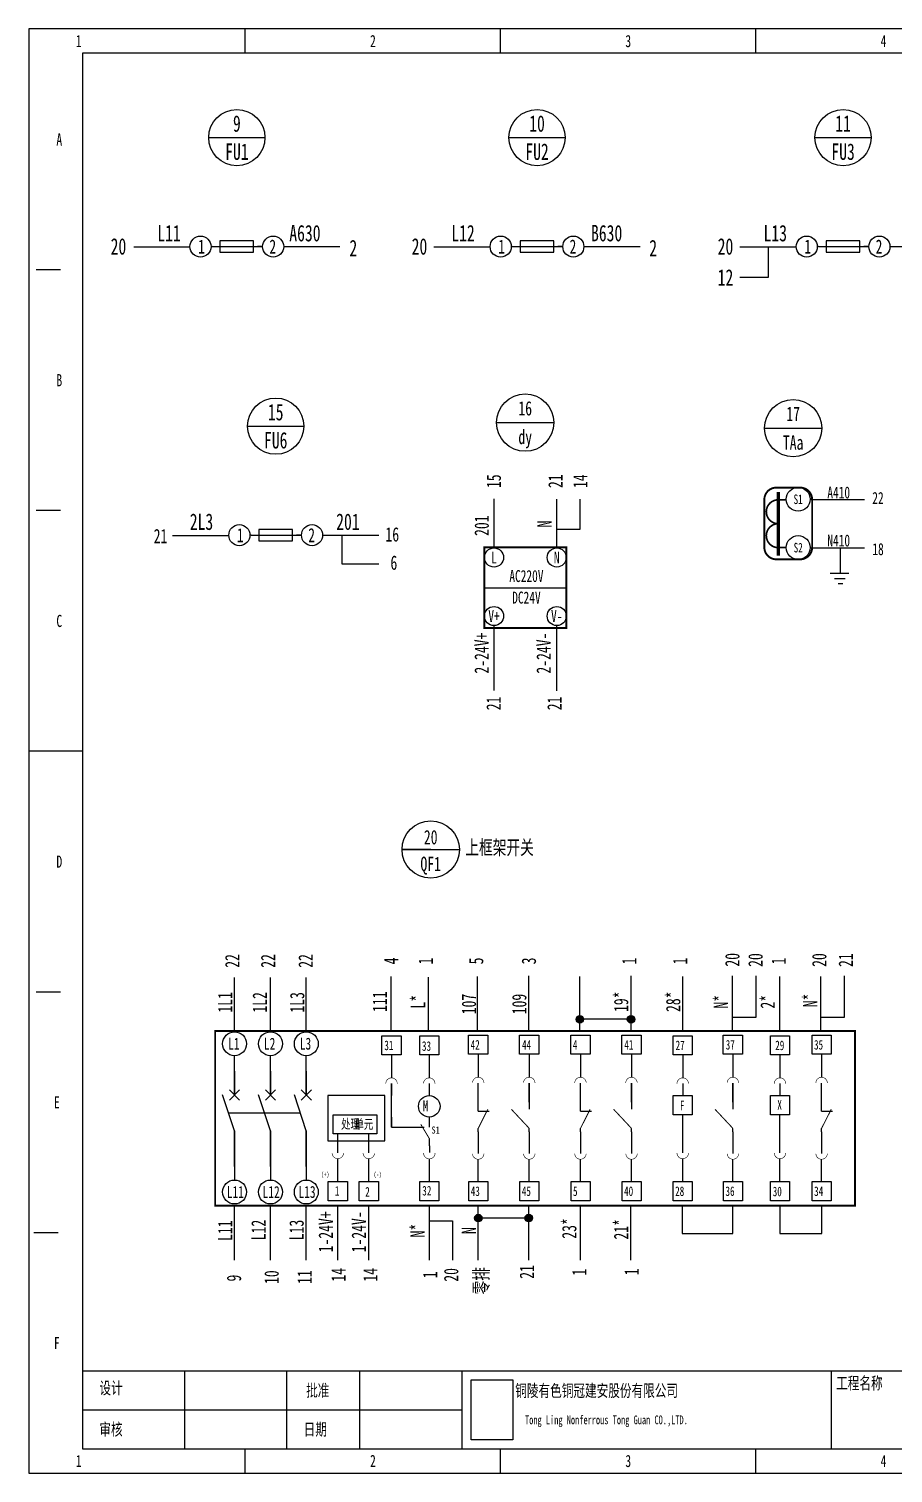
# Model space of a CAD drawing. Header units: millimetres. Extents: x 401220 to 2750366, y -101310 to 943175.
# Drawn here: x 1318062 to 1345826, y 174653 to 221053 of the extents above; entities that cross this region are included whole.
import ezdxf
from ezdxf.enums import TextEntityAlignment as Align

# ---------------------------------------------------------------- set-up
doc = ezdxf.new("R2010")
doc.units = ezdxf.units.MM
doc.styles.add('IDQSTYLE', font='NSimSun.ttf', dxfattribs={"width": 0.7})

msp = doc.modelspace()

# ---------------------------------------------------------------- hatches: boundary and pattern name
h = msp.add_hatch(color=256)
h.dxf.hatch_style = 1
h.paths.add_polyline_path([(1335880.83212, 189234.70326, 0.4142135624), (1335760.49476, 189355.04062), (1335760.49476, 189114.3659, 0.4142135624)])
h.paths.add_polyline_path([(1335760.49476, 189355.04062, 0.4142135624), (1335640.1574, 189234.70326, 0.4142135624), (1335760.49476, 189114.3659)])
h = msp.add_hatch(color=256)
h.dxf.hatch_style = 1
h.paths.add_polyline_path([(1337527.57119, 189234.70326, 0.4142135624), (1337407.23383, 189355.04062), (1337407.23383, 189114.3659, 0.4142135624)])
h.paths.add_polyline_path([(1337407.23383, 189355.04062, 0.4142135624), (1337286.89647, 189234.70326, 0.4142135624), (1337407.23383, 189114.3659)])
h = msp.add_hatch(color=256)
h.dxf.hatch_style = 1
h.paths.add_polyline_path([(1332621.09057, 182848.6512, 0.4142135624), (1332500.75321, 182968.98856), (1332500.75321, 182728.31384, 0.4142135624)])
h.paths.add_polyline_path([(1332500.75321, 182968.98856, 0.4142135624), (1332380.41585, 182848.6512, 0.4142135624), (1332500.75321, 182728.31384)])
h = msp.add_hatch(color=256)
h.dxf.hatch_style = 1
h.paths.add_polyline_path([(1334240.15025, 182848.6512, 0.4142135624), (1334119.81289, 182968.98856), (1334119.81289, 182728.31384, 0.4142135624)])
h.paths.add_polyline_path([(1334119.81289, 182968.98856, 0.4142135624), (1333999.47553, 182848.6512, 0.4142135624), (1334119.81289, 182728.31384)])

# ---------------------------------------------------------------- linework, layer by layer
at = {"ltscale": 4}
for p, q in [((1325014.18775, 220271.63289), (1325014.18775, 221052.77035)), ((1333216.1311, 220271.63289), (1333216.1311, 221052.77035)), ((1341418.07445, 220271.63289), (1341418.07445, 221052.77035)), ((1318296.40558, 213319.50948), (1319077.54304, 213319.50948)), ((1318296.40558, 205586.24861), (1319077.54304, 205586.24861)), ((1318062.06434, 197852.98774), (1319780.56676, 197852.98774)), ((1318296.40558, 190119.72686), (1319077.54304, 190119.72686)), ((1318218.29183, 182386.46599), (1318999.4293, 182386.46599)), ((1319780.56676, 177933.98246), (1381646.65374, 177933.98246)), ((1323061.3441, 177933.98246), (1323061.3441, 175434.34258)), ((1326342.12144, 177933.98246), (1326342.12144, 175434.34258)), ((1328685.53382, 177933.98246), (1328685.53382, 175434.34258)), ((1331966.31116, 177933.98246), (1331966.31116, 175434.34258)), ((1343839.60058, 177933.98246), (1343839.60058, 175434.34258)), ((1319780.56676, 176684.16252), (1331966.31116, 176684.16252)), ((1325014.18775, 174653.20512), (1325014.18775, 175434.34258)), ((1333216.1311, 174653.20512), (1333216.1311, 175434.34258)), ((1341418.07445, 174653.20512), (1341418.07445, 175434.34258))]:
    msp.add_line(p, q, dxfattribs=at)
for p, q in [((1323840.11941, 217560.32268), (1325647.14212, 217560.32268)), ((1333482.62136, 217560.32268), (1335289.64408, 217560.32268)), ((1343315.37026, 217560.32268), (1345122.39297, 217560.32268)), ((1323238.53143, 214038.75628), (1321431.50871, 214038.75628)), ((1323949.96351, 214059.21617), (1323915.1248, 214059.21617)), ((1323949.96351, 214059.21617), (1324198.61625, 214059.21617)), ((1324198.61625, 214239.91844), (1324198.61625, 213878.5139)), ((1325282.82987, 214239.91844), (1324198.61625, 214239.91844)), ((1324198.61625, 214059.21617), (1325282.82987, 214059.21617)), ((1325282.82987, 213878.5139), (1325282.82987, 214239.91844)), ((1325282.82987, 214059.21617), (1325544.06419, 214059.21617)), ((1325571.56229, 214059.21617), (1325410.174, 214059.21617)), ((1326248.7301, 214059.83821), (1328055.75281, 214059.83821)), ((1332881.03338, 214038.75628), (1331074.01067, 214038.75628)), ((1333592.46547, 214059.21617), (1333557.62675, 214059.21617)), ((1333592.46547, 214059.21617), (1333841.1182, 214059.21617)), ((1333841.1182, 214239.91844), (1333841.1182, 213878.5139)), ((1334925.33183, 214239.91844), (1333841.1182, 214239.91844)), ((1333841.1182, 214059.21617), (1334925.33183, 214059.21617)), ((1334925.33183, 213878.5139), (1334925.33183, 214239.91844)), ((1334925.33183, 214059.21617), (1335186.56615, 214059.21617)), ((1335214.06424, 214059.21617), (1335052.67596, 214059.21617)), ((1335891.23206, 214059.83821), (1337698.25477, 214059.83821)), ((1342713.78228, 214038.75628), (1340906.75956, 214038.75628)), ((1341810.27092, 214038.75628), (1341810.27092, 213069.77925)), ((1343425.21437, 214059.21617), (1343390.37565, 214059.21617)), ((1343425.21437, 214059.21617), (1343673.8671, 214059.21617)), ((1343673.8671, 214239.91844), (1343673.8671, 213878.5139)), ((1344758.08073, 214239.91844), (1343673.8671, 214239.91844)), ((1343673.8671, 214059.21617), (1344758.08073, 214059.21617)), ((1344758.08073, 213878.5139), (1344758.08073, 214239.91844)), ((1344758.08073, 214059.21617), (1345019.31505, 214059.21617)), ((1345046.81314, 214059.21617), (1344885.42486, 214059.21617)), ((1345723.98095, 214059.83821), (1347531.00367, 214059.83821)), ((1324198.61625, 213878.5139), (1325282.82987, 213878.5139)), ((1333841.1182, 213878.5139), (1334925.33183, 213878.5139)), ((1343673.8671, 213878.5139), (1344758.08073, 213878.5139)), ((1341810.27092, 213069.77925), (1340906.75956, 213069.77925)), ((1333084.93956, 208403.05531), (1334928.28605, 208403.05531)), ((1325087.8275, 208288.40276), (1326894.85022, 208288.40276)), ((1341692.71999, 208224.70294), (1343536.06648, 208224.70294)), ((1333004.36169, 204376.53157), (1333004.36169, 205959.61436)), ((1335022.77673, 204357.48752), (1335022.77673, 205940.57032)), ((1335767.94734, 204981.8108), (1335767.94734, 205940.57032)), ((1343162.28344, 205927.82511), (1344159.05598, 205927.82511)), ((1343594.06968, 205927.82511), (1344590.84222, 205927.82511)), ((1343627.84058, 205927.82511), (1344624.61312, 205927.82511)), ((1343904.78021, 205927.82511), (1344901.55275, 205927.82511)), ((1324486.23953, 204766.83635), (1322679.21681, 204766.83635)), ((1325197.67161, 204787.29624), (1325162.8329, 204787.29624)), ((1325197.67161, 204787.29624), (1325446.32434, 204787.29624)), ((1325446.32434, 204967.99852), (1325446.32434, 204606.59397)), ((1326530.53797, 204967.99852), (1325446.32434, 204967.99852)), ((1325446.32434, 204787.29624), (1326530.53797, 204787.29624)), ((1326530.53797, 204606.59397), (1326530.53797, 204967.99852)), ((1326530.53797, 204787.29624), (1326791.77229, 204787.29624)), ((1326819.27038, 204787.29624), (1326657.8821, 204787.29624)), ((1327496.4382, 204787.91828), (1329303.46091, 204787.91828)), ((1328116.07055, 204787.91828), (1328116.07055, 203864.1594)), ((1335022.77673, 204981.8108), (1335767.94734, 204981.8108)), ((1325446.32434, 204606.59397), (1326530.53797, 204606.59397)), ((1343162.28344, 204385.55855), (1344159.05598, 204385.55855)), ((1343594.06968, 204385.55855), (1344590.84222, 204385.55855)), ((1343627.84058, 204385.55855), (1344624.61312, 204385.55855)), ((1343904.78021, 204385.55855), (1344901.55275, 204385.55855)), ((1344126.22685, 204385.55855), (1344126.22685, 203562.57812)), ((1328116.07055, 203864.1594), (1329303.46091, 203864.1594)), ((1343802.23994, 203562.57812), (1344398.32922, 203562.57812)), ((1343948.03165, 203398.69962), (1344287.66006, 203398.69962)), ((1344061.02022, 203230.2985), (1344208.46866, 203230.2985)), ((1332697.13728, 203100.13805), (1335327.10256, 203100.13805)), ((1333004.36169, 200298.43758), (1333004.36169, 201881.52037)), ((1335022.77673, 200279.39354), (1335022.77673, 201862.47633)), ((1333004.36169, 199801.71199), (1333004.36169, 201384.79478)), ((1335022.77673, 199782.66794), (1335022.77673, 201365.75073)), ((1330970.79833, 194688.16821), (1330049.12509, 194688.16821)), ((1330049.12509, 194688.16821), (1331892.47157, 194688.16821)), ((1324670.34182, 188832.83176), (1324670.34182, 190580.08304)), ((1325822.43337, 188832.83176), (1325822.43337, 190580.08304)), ((1326974.52492, 188832.83176), (1326974.52492, 190580.08304)), ((1329698.21744, 188860.42175), (1329698.21744, 190607.67303)), ((1330902.4679, 188840.80113), (1330902.4679, 190588.05241)), ((1332475.29835, 188860.42175), (1332475.29835, 190607.67303)), ((1334122.03743, 188880.04237), (1334122.03743, 190627.29365)), ((1335760.49476, 188860.42175), (1335760.49476, 190607.67303)), ((1337407.23383, 188880.04237), (1337407.23383, 190627.29365)), ((1339074.48803, 188860.42175), (1339074.48803, 190607.67303)), ((1340664.47522, 188880.04237), (1340664.47522, 190627.29365)), ((1341425.87853, 189304.08123), (1341425.87853, 190627.29365)), ((1342181.6392, 188860.42175), (1342181.6392, 190607.67303)), ((1343507.02296, 188860.42175), (1343507.02296, 190607.67303)), ((1344268.42627, 189304.08123), (1344268.42627, 190627.29365)), ((1337407.23383, 189234.70326), (1335760.49476, 189234.70326)), ((1340664.47522, 189304.08123), (1341425.87853, 189304.08123)), ((1343507.02296, 189304.08123), (1344268.42627, 189304.08123)), ((1324670.34182, 186803.13353), (1324670.34182, 188064.77073)), ((1325822.43337, 186803.13353), (1325822.43337, 188064.77073)), ((1326974.52492, 186803.13353), (1326974.52492, 188064.77073)), ((1329711.521, 188088.64949), (1329711.521, 187351.31089)), ((1330923.90156, 188088.64949), (1330923.90156, 187351.31089)), ((1332496.73201, 188108.27011), (1332496.73201, 187370.93151)), ((1334135.34099, 188108.27011), (1334135.34099, 187370.93151)), ((1335781.92842, 188108.27011), (1335781.92842, 187370.93151)), ((1337420.53739, 188108.27011), (1337420.53739, 187370.93151)), ((1339067.31347, 188088.64949), (1339067.31347, 187351.31089)), ((1340677.77879, 188108.27011), (1340677.77879, 187370.93151)), ((1342192.00485, 188088.64949), (1342192.00485, 187351.31089)), ((1343528.45662, 188108.27011), (1343528.45662, 187370.93151)), ((1324670.34182, 187571.19457), (1324670.34182, 186803.13353)), ((1325822.43337, 187571.19457), (1325822.43337, 186803.13353)), ((1326974.52492, 187571.19457), (1326974.52492, 186803.13353)), ((1329711.521, 187166.97624), (1329711.521, 186782.94573)), ((1329711.521, 185765.60601), (1329711.521, 187166.97624)), ((1330923.90156, 187166.97624), (1330923.90156, 186782.94573)), ((1332496.73201, 186279.39615), (1332496.73201, 187186.59686)), ((1334135.34099, 186572.14804), (1334135.34099, 187186.59686)), ((1334135.34099, 187186.59686), (1334135.34099, 186341.72972)), ((1335781.92842, 186279.39615), (1335781.92842, 187186.59686)), ((1337420.53739, 186572.14804), (1337420.53739, 187186.59686)), ((1337420.53739, 187186.59686), (1337420.53739, 186341.72972)), ((1339067.31347, 187166.97624), (1339067.31347, 186782.94573)), ((1340677.77879, 186572.14804), (1340677.77879, 187186.59686)), ((1340677.77879, 187186.59686), (1340677.77879, 186341.72972)), ((1342192.00485, 187166.97624), (1342192.00485, 186782.94573)), ((1343528.45662, 186279.39615), (1343528.45662, 187186.59686)), ((1324670.34182, 185651.04198), (1324286.3113, 186803.13353)), ((1324507.41147, 186640.20318), (1324833.27217, 186966.06388)), ((1324507.41147, 186966.06388), (1324833.27217, 186640.20318)), ((1325822.43337, 185651.04198), (1325438.40285, 186803.13353)), ((1325659.50302, 186966.06388), (1325985.36372, 186640.20318)), ((1325659.50302, 186640.20318), (1325985.36372, 186966.06388)), ((1326974.52492, 185651.04198), (1326590.4944, 186803.13353)), ((1326811.59457, 186640.20318), (1327137.45527, 186966.06388)), ((1326811.59457, 186966.06388), (1327137.45527, 186640.20318)), ((1324478.32656, 186227.08776), (1326782.50966, 186227.08776)), ((1329711.521, 186091.69079), (1329711.521, 185765.60601)), ((1330923.90156, 186091.69079), (1330923.90156, 185765.60601)), ((1332496.73201, 186279.39615), (1332851.93405, 186279.39615)), ((1335781.92842, 186279.39615), (1336137.13045, 186279.39615)), ((1339067.31347, 184939.59924), (1339067.31347, 186168.4969)), ((1342192.00485, 184939.59924), (1342192.00485, 186168.4969)), ((1343528.45662, 186279.39615), (1343883.65866, 186279.39615)), ((1324670.34182, 185267.01146), (1324670.34182, 185651.04198)), ((1324670.34182, 185651.04198), (1324670.34182, 184069.17379)), ((1325822.43337, 185267.01146), (1325822.43337, 185651.04198)), ((1325822.43337, 185651.04198), (1325822.43337, 184069.17379)), ((1326974.52492, 185267.01146), (1326974.52492, 185651.04198)), ((1326974.52492, 185651.04198), (1326974.52492, 184069.17379)), ((1329711.521, 185765.60601), (1330764.90944, 185765.60601)), ((1332496.73201, 185612.85289), (1332496.73201, 185728.06204)), ((1332496.73201, 185612.85289), (1332496.73201, 184921.59796)), ((1334137.14368, 185612.85289), (1334137.14368, 185728.06204)), ((1334137.14368, 185612.85289), (1334137.14368, 184921.59796)), ((1335781.92842, 185612.85289), (1335781.92842, 185728.06204)), ((1335781.92842, 185612.85289), (1335781.92842, 184921.59796)), ((1337422.34009, 185612.85289), (1337422.34009, 185728.06204)), ((1337422.34009, 185612.85289), (1337422.34009, 184921.59796)), ((1340679.58148, 185612.85289), (1340679.58148, 185728.06204)), ((1340679.58148, 185612.85289), (1340679.58148, 184921.59796)), ((1343528.45662, 185612.85289), (1343528.45662, 185728.06204)), ((1343528.45662, 185612.85289), (1343528.45662, 184921.59796)), ((1324670.34182, 184498.95043), (1324670.34182, 185267.01146)), ((1325822.43337, 184498.95043), (1325822.43337, 185267.01146)), ((1325822.43337, 184498.95043), (1325822.43337, 185267.01146)), ((1326974.52492, 184498.95043), (1326974.52492, 185267.01146)), ((1326974.52492, 184498.95043), (1326974.52492, 185267.01146)), ((1327987.33575, 184939.59924), (1327987.33575, 185554.04807)), ((1328982.38582, 184939.59924), (1328982.38582, 185554.04807)), ((1330927.60596, 185170.01755), (1330927.60596, 185400.43586)), ((1330927.60596, 185170.01755), (1330927.60596, 184955.83351)), ((1327987.33575, 184017.926), (1327987.33575, 184755.26459)), ((1328982.38582, 184017.926), (1328982.38582, 184755.26459)), ((1330927.60596, 184017.926), (1330927.60596, 184749.00519)), ((1332496.73201, 183999.92471), (1332496.73201, 184737.26331)), ((1334137.14368, 183999.92471), (1334137.14368, 184737.26331)), ((1335781.92842, 183999.92471), (1335781.92842, 184737.26331)), ((1337422.34009, 183999.92471), (1337422.34009, 184737.26331)), ((1339067.31347, 184017.926), (1339067.31347, 184755.26459)), ((1340679.58148, 183999.92471), (1340679.58148, 184737.26331)), ((1342192.00485, 184017.926), (1342192.00485, 184755.26459)), ((1343528.45662, 183999.92471), (1343528.45662, 184737.26331)), ((1324670.34182, 181496.67954), (1324670.34182, 183243.93082)), ((1325822.43337, 181496.67954), (1325822.43337, 183243.93082)), ((1326974.52492, 181496.67954), (1326974.52492, 183243.93082)), ((1327987.33575, 181496.67954), (1327987.33575, 183243.93082)), ((1328982.38582, 181496.67954), (1328982.38582, 183243.93082)), ((1330927.60596, 181496.67954), (1330927.60596, 183243.93082)), ((1332500.75321, 181496.67954), (1332500.75321, 183243.93082)), ((1334147.49228, 182848.6512), (1332500.75321, 182848.6512)), ((1334119.81289, 181496.67954), (1334119.81289, 183243.93082)), ((1335785.94961, 181496.67954), (1335785.94961, 183243.93082)), ((1337405.0093, 181496.67954), (1337405.0093, 183243.93082)), ((1339050.80546, 183243.93082), (1339050.80546, 182353.14733)), ((1340681.14882, 182353.14733), (1340681.14882, 183243.93082)), ((1342192.00485, 183243.93082), (1342192.00485, 182353.14733)), ((1343532.47782, 182353.14733), (1343532.47782, 183243.93082)), ((1330927.60596, 182760.4679), (1331674.74961, 182760.4679)), ((1331674.74961, 182760.4679), (1331674.74961, 181496.67954)), ((1339050.80546, 182353.14733), (1340681.14882, 182353.14733)), ((1342192.00485, 182353.14733), (1343532.47782, 182353.14733))]:
    msp.add_line(p, q)
for points in [[(1318062.06434, 174653.20512), (1382427.7912, 174653.20512), (1382427.7912, 221052.77035), (1318062.06434, 221052.77035)], [(1319780.56676, 175434.34258), (1381646.65374, 175434.34258), (1381646.65374, 220271.63289), (1319780.56676, 220271.63289)]]:
    msp.add_lwpolyline(points, close=True, dxfattribs=at)
at = {"const_width": 61.44488}
msp.add_lwpolyline([(1342073.17289, 204010.74477), (1342841.23392, 204010.74477, 0.4142135624), (1343225.26444, 204394.77529), (1343225.26444, 205930.89736, 0.4142135624), (1342841.23392, 206314.92787), (1342073.17289, 206314.92787, 0.4142135624), (1341689.14237, 205930.89736), (1341689.14237, 204394.77529, 0.4142135624)], format="xyb", close=True, dxfattribs=at)
at = {"color": 7, "const_width": 107.52854}
msp.add_lwpolyline([(1342136.66594, 204131.07433), (1342136.66594, 206179.23709)], dxfattribs=at)
at = {"color": 7, "const_width": 53.76427}
for points in [[(1342136.66594, 205155.15571, -1), (1342136.66594, 205923.21675), (1342392.68628, 205923.21675)], [(1342392.68628, 204387.09468), (1342136.66594, 204387.09468, -1), (1342136.66594, 205155.15571, -2.4142135624)]]:
    msp.add_lwpolyline(points, format="xyb", dxfattribs=at)
at = {"const_width": 61.44488}
for points in [[(1332697.13728, 201804.7142), (1335327.10256, 201804.7142), (1335327.10256, 204395.56189), (1332697.13728, 204395.56189)], [(1324045.60778, 183243.93082), (1344603.91542, 183243.93082), (1344603.91542, 188860.42175), (1324045.60778, 188860.42175)]]:
    msp.add_lwpolyline(points, close=True, dxfattribs=at)
for points in [[(1329404.29658, 188703.09831), (1330018.74541, 188703.09831), (1330018.74541, 188088.64949), (1329404.29658, 188088.64949)], [(1330616.67715, 188703.09831), (1331231.12597, 188703.09831), (1331231.12597, 188088.64949), (1330616.67715, 188088.64949)], [(1332189.5076, 188722.71893), (1332803.95643, 188722.71893), (1332803.95643, 188108.27011), (1332189.5076, 188108.27011)], [(1333828.11657, 188722.71893), (1334442.5654, 188722.71893), (1334442.5654, 188108.27011), (1333828.11657, 188108.27011)], [(1335474.704, 188722.71893), (1336089.15283, 188722.71893), (1336089.15283, 188108.27011), (1335474.704, 188108.27011)], [(1337113.31298, 188722.71893), (1337727.76181, 188722.71893), (1337727.76181, 188108.27011), (1337113.31298, 188108.27011)], [(1338760.08905, 188703.09831), (1339374.53788, 188703.09831), (1339374.53788, 188088.64949), (1338760.08905, 188088.64949)], [(1340370.55437, 188722.71893), (1340985.0032, 188722.71893), (1340985.0032, 188108.27011), (1340370.55437, 188108.27011)], [(1341884.78044, 188703.09831), (1342499.22927, 188703.09831), (1342499.22927, 188088.64949), (1341884.78044, 188088.64949)], [(1343221.23221, 188722.71893), (1343835.68104, 188722.71893), (1343835.68104, 188108.27011), (1343221.23221, 188108.27011)], [(1327665.26322, 185323.62976), (1329494.74579, 185323.62976), (1329494.74579, 186782.16057), (1327665.26322, 186782.16057)], [(1339374.53788, 186168.4969), (1338760.08905, 186168.4969), (1338760.08905, 186782.94573), (1339374.53788, 186782.94573)], [(1342499.22927, 186168.4969), (1341884.78044, 186168.4969), (1341884.78044, 186782.94573), (1342499.22927, 186782.94573)], [(1327833.72354, 186168.4969), (1329238.78467, 186168.4969), (1329238.78467, 185554.04807), (1327833.72354, 185554.04807)], [(1327680.11133, 184017.926), (1328294.56016, 184017.926), (1328294.56016, 183403.47717), (1327680.11133, 183403.47717)], [(1328675.16141, 184017.926), (1329289.61024, 184017.926), (1329289.61024, 183403.47717), (1328675.16141, 183403.47717)], [(1330620.38154, 184017.926), (1331234.83037, 184017.926), (1331234.83037, 183403.47717), (1330620.38154, 183403.47717)], [(1332193.52879, 184017.926), (1332807.97762, 184017.926), (1332807.97762, 183403.47717), (1332193.52879, 183403.47717)], [(1333833.94046, 184017.926), (1334448.38929, 184017.926), (1334448.38929, 183403.47717), (1333833.94046, 183403.47717)], [(1335478.7252, 184017.926), (1336093.17403, 184017.926), (1336093.17403, 183403.47717), (1335478.7252, 183403.47717)], [(1337119.13687, 184017.926), (1337733.5857, 184017.926), (1337733.5857, 183403.47717), (1337119.13687, 183403.47717)], [(1338760.08905, 184017.926), (1339374.53788, 184017.926), (1339374.53788, 183403.47717), (1338760.08905, 183403.47717)], [(1340376.37826, 184017.926), (1340990.82709, 184017.926), (1340990.82709, 183403.47717), (1340376.37826, 183403.47717)], [(1341884.78044, 184017.926), (1342499.22927, 184017.926), (1342499.22927, 183403.47717), (1341884.78044, 183403.47717)], [(1343225.2534, 184017.926), (1343839.70223, 184017.926), (1343839.70223, 183403.47717), (1343225.2534, 183403.47717)], [(1332271.94441, 177650.04085), (1333605.07155, 177650.04085), (1333605.07155, 175717.66543), (1332271.94441, 175717.66543)]]:
    msp.add_lwpolyline(points, close=True)
at = {"const_width": 18.43346}
for points in [[(1329895.85565, 187166.97624, 1), (1329527.18635, 187166.97624, 1)], [(1331108.23621, 187166.97624, 1), (1330739.56691, 187166.97624, 1)], [(1332681.06666, 187186.59686, 1), (1332312.39736, 187186.59686, 1)], [(1334319.67564, 187186.59686, 1), (1333951.00634, 187186.59686, 1)], [(1335966.26307, 187186.59686, 1), (1335597.59377, 187186.59686, 1)], [(1337604.87204, 187186.59686, 1), (1337236.20274, 187186.59686, 1)], [(1339251.64812, 187166.97624, 1), (1338882.97882, 187166.97624, 1)], [(1340862.11343, 187186.59686, 1), (1340493.44414, 187186.59686, 1)], [(1342376.3395, 187166.97624, 1), (1342007.67021, 187166.97624, 1)], [(1343712.79127, 187186.59686, 1), (1343344.12197, 187186.59686, 1)], [(1327803.0011, 184939.59924, 1), (1328171.67039, 184939.59924, 1)], [(1328798.05117, 184939.59924, 1), (1329166.72047, 184939.59924, 1)], [(1330743.27131, 184933.33984, 1), (1331111.9406, 184933.33984)], [(1332312.39736, 184921.59796, 1), (1332681.06666, 184921.59796, 1)], [(1333952.80903, 184921.59796, 1), (1334321.47833, 184921.59796, 1)], [(1335597.59377, 184921.59796, 1), (1335966.26307, 184921.59796, 1)], [(1337238.00544, 184921.59796, 1), (1337606.67474, 184921.59796, 1)], [(1338882.97882, 184939.59924, 1), (1339251.64812, 184939.59924, 1)], [(1340495.24683, 184921.59796, 1), (1340863.91613, 184921.59796, 1)], [(1342007.67021, 184939.59924, 1), (1342376.3395, 184939.59924, 1)], [(1343344.12197, 184921.59796, 1), (1343712.79127, 184921.59796, 1)]]:
    msp.add_lwpolyline(points, format="xyb", dxfattribs=at)
at = {"const_width": 32.25856}
for points in [[(1332496.73201, 185728.06204), (1332806.25138, 186341.72972)], [(1334137.14368, 185728.06204), (1333562.59725, 186341.72972)], [(1335781.92842, 185728.06204), (1336091.44779, 186341.72972)], [(1337422.34009, 185728.06204), (1336847.79366, 186341.72972)], [(1340679.58148, 185728.06204), (1340105.03505, 186341.72972)], [(1343528.45662, 185728.06204), (1343837.976, 186341.72972)], [(1330927.60596, 185400.43586), (1330651.10398, 185861.27248)]]:
    msp.add_lwpolyline(points, dxfattribs=at)
for centre, radius in [((1324743.63076, 217560.32268), 903.51136), ((1334386.13272, 217560.32268), 903.51136), ((1344218.88162, 217560.32268), 903.51136), ((1323576.30804, 214059.21617), 338.81676), ((1325910.37904, 214059.21617), 338.81676), ((1333218.80999, 214059.21617), 338.81676), ((1335552.881, 214059.21617), 338.81676), ((1343051.55889, 214059.21617), 338.81676), ((1345385.6299, 214059.21617), 338.81676), ((1334006.6128, 208403.05531), 921.67324), ((1325991.33886, 208288.40276), 903.51136), ((1342614.39324, 208224.70294), 921.67324), ((1342774.77501, 205939.91359), 384.03052), ((1324824.01614, 204787.29624), 338.81676), ((1327158.08714, 204787.29624), 338.81676), ((1342777.41368, 204387.09454), 384.03052), ((1333004.36169, 204069.30716), 307.22441), ((1335019.87815, 204069.30711), 307.22441), ((1333004.36169, 202188.74479), 307.22441), ((1335019.87815, 202188.74474), 307.22441), ((1330970.79833, 194688.16821), 921.67324), ((1335760.49476, 189234.70326), 120.33736), ((1337407.23383, 189234.70326), 120.33736), ((1324670.34182, 188448.80125), 384.03052), ((1325822.43337, 188448.80125), 384.03052), ((1326974.52492, 188448.80125), 384.03052), ((1330923.90156, 186437.31826), 345.62747), ((1324670.34182, 183685.14327), 384.03052), ((1325822.43337, 183685.14327), 384.03052), ((1326974.52492, 183685.14327), 384.03052), ((1332500.75321, 182848.6512), 120.33736), ((1334119.81289, 182848.6512), 120.33736)]:
    msp.add_circle(centre, radius)

# ---------------------------------------------------------------- texts
at = {"style": 'IDQSTYLE', "width": 0.7}
for s, p in [('1', (1319663.39614, 220349.74664)), ('2', (1329115.15943, 220349.74664)), ('3', (1337317.10278, 220349.74664)), ('4', (1345519.04613, 220349.74664)), ('A', (1319038.48617, 217186.13992)), ('B', (1319038.48617, 209452.87905)), ('C', (1319038.48617, 201719.61817)), ('D', (1319038.48617, 193986.3573)), ('E', (1318960.37242, 186253.09643)), ('F', (1318960.37242, 178519.83556)), ('1', (1319663.39614, 174731.31887)), ('2', (1329115.15943, 174731.31887)), ('3', (1337317.10278, 174731.31887)), ('4', (1345519.04613, 174731.31887))]:
    msp.add_text(s, height=391.34987, dxfattribs=at).set_placement(p, align=Align.BOTTOM_CENTER)
for s, height, p in [('9', 527.04829, (1324743.63076, 218012.07836)), ('10', 527.048292, (1334386.13272, 218012.07836)), ('11', 527.048292, (1344218.88162, 218012.07836)), ('FU1', 527.048292, (1324743.63076, 217108.56701)), ('FU2', 527.048292, (1334386.13272, 217108.56701)), ('FU3', 527.048292, (1344218.88162, 217108.56701)), ('L11', 527.048292, (1322565.06225, 214491.09934)), ('A630', 527.048292, (1326929.92618, 214491.09934)), ('L12', 527.048292, (1332009.03089, 214491.09934)), ('B630', 527.048292, (1336623.43025, 214491.09934)), ('L13', 527.048292, (1342040.05592, 214491.09934)), ('20', 527.048292, (1320939.76718, 214064.00131)), ('2', 527.04829, (1328485.10763, 214011.74528)), ('20', 527.048292, (1330610.06197, 214064.00131)), ('2', 527.04829, (1338118.12813, 214011.74528)), ('20', 527.048292, (1340440.66197, 214064.00131)), ('12', 527.048292, (1340440.66197, 213066.55773)), ('15', 527.048292, (1325991.33886, 208740.15844)), ('16', 460.836621, (1334006.6128, 208863.89193)), ('17', 460.836621, (1342614.39324, 208685.53956)), ('FU6', 527.048292, (1325991.33886, 207836.64708)), ('dy', 460.836621, (1334006.6128, 207942.21869)), ('TAa', 460.836621, (1342614.39324, 207763.86632)), ('S1', 307.224414, (1342774.77501, 205939.91359)), ('A410', 384.030517, (1344077.91086, 206158.24342)), ('22', 384.030517, (1345339.7859, 205982.76718)), ('2L3', 527.048292, (1323607.15023, 205219.17941)), ('201', 527.048292, (1328310.56324, 205219.17941)), ('21', 460.836621, (1322290.8648, 204757.67477)), ('16', 460.836621, (1329736.74265, 204813.14795)), ('N410', 384.030517, (1344077.91086, 204615.97687)), ('S2', 307.224414, (1342777.41368, 204387.09454)), ('18', 384.030517, (1345342.24913, 204338.39766)), ('6', 460.83662, (1329787.38026, 203904.77704)), ('20', 460.836621, (1330970.79833, 195083.98565)), ('上框架开关', 460.836621, (1333182.93377, 194755.26987)), ('QF1', 460.836621, (1330970.79833, 194227.33159))]:
    msp.add_text(s, height=height, dxfattribs=at).set_placement(p, align=Align.MIDDLE_CENTER)
for s, height, p in [('1', 451.75568, (1323498.86421, 213833.33833)), ('2', 451.75568, (1325789.91086, 213833.33833)), ('1', 451.75568, (1333141.36616, 213833.33833)), ('2', 451.75568, (1335432.41282, 213833.33833)), ('1', 451.75568, (1342974.11506, 213833.33833)), ('2', 451.75568, (1345265.16172, 213833.33833)), ('1', 451.75568, (1324746.57231, 204561.41841)), ('2', 451.75568, (1327037.61896, 204561.41841)), ('31', 307.224414, (1329481.10269, 188242.26169)), ('33', 307.224414, (1330689.34808, 188219.75943)), ('42', 307.224414, (1332252.97823, 188261.88231)), ('44', 307.224414, (1333904.92268, 188261.88231)), ('4', 307.22441, (1335538.17464, 188261.88231)), ('41', 307.224414, (1337190.11908, 188261.88231)), ('27', 307.224414, (1338836.89516, 188242.26169)), ('37', 307.224414, (1340447.36047, 188261.88231)), ('29', 307.224414, (1342038.39265, 188242.26169)), ('35', 307.224414, (1343284.70284, 188261.88231)), ('M', 359.45256, (1330718.25903, 186272.70891)), ('F', 307.22441, (1338977.17211, 186308.90627)), ('X', 307.22441, (1342105.99888, 186331.40853)), ('处理', 307.224414, (1328091.43977, 185716.56523)), ('单元', 307.224414, (1328520.51339, 185710.99948)), ('S1', 230.41831, (1330997.87846, 185560.29526)), ('(+)', 153.612207, (1327449.69302, 184171.53821)), ('(-)', 153.612207, (1329135.99803, 184171.53821)), ('1', 307.22441, (1327891.41033, 183566.63487)), ('2', 307.22441, (1328866.6821, 183538.44044)), ('32', 307.224414, (1330698.46846, 183573.05244)), ('43', 307.224414, (1332256.99943, 183557.08938)), ('45', 307.224414, (1333897.41109, 183557.08938)), ('5', 307.22441, (1335542.19583, 183557.08938)), ('40', 307.224414, (1337182.6075, 183557.08938)), ('28', 307.224414, (1338823.58328, 183557.08938)), ('36', 307.224414, (1340439.84889, 183557.08938)), ('30', 307.224414, (1341957.14925, 183548.32904)), ('34', 307.224414, (1343288.72404, 183557.08938))]:
    msp.add_text(s, height=height, dxfattribs=at).set_placement(p)
for s, height, p in [('框架断路器配套', 0.153612, (1333084.93956, 208403.05531)), ('框架断路器配套', 0.153612, (1341692.71999, 208224.70294)), ('RMW2-3P bse4', 0.1536122, (1330061.8353, 193913.48758))]:
    msp.add_text(s, height=height, dxfattribs=at).set_placement(p, align=Align.MIDDLE_LEFT)
for s, height, p in [('15', 460.836621, (1332995.75863, 206520.33876)), ('21', 460.836621, (1334978.54808, 206520.33876)), ('14', 460.836621, (1335776.40331, 206520.33876)), ('201', 460.836621, (1332607.24748, 205091.5455)), ('N', 460.83662, (1334622.63096, 205145.01398)), ('2-24V+', 460.836621, (1332607.24748, 200997.7014)), ('2-24V-', 460.836621, (1334598.98733, 200997.7014)), ('21', 460.836621, (1332988.72886, 199381.65766)), ('21', 460.836621, (1334945.71481, 199381.65766)), ('22', 460.836621, (1324594.63981, 191107.88245)), ('22', 460.836621, (1325746.11876, 191107.88245)), ('22', 460.836621, (1326952.95702, 191107.88245)), ('4', 460.83662, (1329702.27424, 191107.88245)), ('1', 460.83662, (1330809.21793, 191104.71282)), ('5', 460.83662, (1332428.39346, 191107.88245)), ('3', 460.83662, (1334122.88792, 191107.88245)), ('1', 460.83662, (1337347.93257, 191104.71282)), ('1', 460.83662, (1338982.61082, 191104.71282)), ('20', 460.836621, (1340659.66816, 191144.62897)), ('20', 460.836621, (1341403.70288, 191136.54673)), ('1', 460.83662, (1342148.7247, 191104.71282)), ('20', 460.836621, (1343452.76383, 191136.54673)), ('21', 460.836621, (1344303.68801, 191133.74083)), ('1L1', 460.836621, (1324364.06119, 189776.31094)), ('1L2', 460.836621, (1325478.14367, 189776.31094)), ('1L3', 460.836621, (1326679.26281, 189776.31094)), ('111', 460.836621, (1329331.66625, 189798.64023)), ('L*', 460.836621, (1330562.73224, 189798.64023)), ('107', 460.836621, (1332195.8897, 189723.89312)), ('109', 460.836621, (1333815.12212, 189723.89312)), ('19*', 460.836621, (1337086.67079, 189797.20893)), ('28*', 460.836621, (1338758.4314, 189797.20893)), ('N*', 460.836621, (1340293.91502, 189797.20893)), ('2*', 460.836621, (1341795.46481, 189797.20893)), ('N*', 460.836621, (1343158.19918, 189839.43571)), ('1-24V+', 460.836621, (1327599.05081, 182404.02043)), ('1-24V-', 460.836621, (1328660.22382, 182404.30256)), ('L11', 460.836621, (1324364.06119, 182441.49949)), ('L12', 460.836621, (1325437.92653, 182463.68152)), ('L13', 460.836621, (1326658.72581, 182463.68152)), ('N*', 460.836621, (1330550.60754, 182444.47913)), ('N', 460.83662, (1332195.8897, 182444.47913)), ('23*', 460.836621, (1335419.87907, 182513.27025)), ('21*', 460.836621, (1337086.67079, 182485.88905)), ('9', 460.83662, (1324649.80862, 180918.473)), ('10', 460.836621, (1325856.75821, 180948.80247)), ('11', 460.836621, (1326918.97779, 180952.06966)), ('14', 460.836621, (1328006.73334, 181024.92756)), ('14', 460.836621, (1329029.82598, 181024.92756)), ('1', 460.83662, (1330949.80481, 181024.92756)), ('20', 460.836621, (1331626.24309, 181021.35756)), ('零排', 460.836621, (1332590.17084, 180831.71645)), ('21', 460.836621, (1334058.92123, 181115.63024)), ('1', 460.83662, (1335742.26214, 181108.33036)), ('1', 460.83662, (1337423.44194, 181119.10082))]:
    msp.add_text(s, height=height, rotation=90, dxfattribs=at).set_placement(p, align=Align.MIDDLE_CENTER)
for s, height, p in [('L', 384.03052, (1333004.36169, 204069.30716)), ('N', 384.03052, (1335019.87815, 204069.30711)), ('AC220V', 384.030517, (1334045.85862, 203474.57105)), ('DC24V', 384.030517, (1334045.85862, 202782.8684)), ('V+', 384.030517, (1333004.36169, 202188.74479)), ('V-', 384.030517, (1335019.87815, 202188.74474)), ('L1', 384.030517, (1324644.59596, 188448.80125)), ('L2', 384.030517, (1325796.68751, 188448.80125)), ('L3', 384.030517, (1326948.77907, 188448.80125)), ('L11', 384.030517, (1324693.89224, 183685.14327)), ('L12', 384.030517, (1325845.98379, 183685.14327)), ('L13', 384.030517, (1326998.07535, 183685.14327))]:
    msp.add_text(s, height=height, dxfattribs=at).set_placement(p, align=Align.MIDDLE)
for s, p in [('工程名称', (1343995.82808, 177230.95874)), ('设计', (1320327.36298, 177074.73125)), ('批准', (1326967.03141, 176996.6175)), ('审核', (1320327.36298, 175746.79757)), ('日期', (1326888.91766, 175746.79757))]:
    msp.add_text(s, height=391.349868, dxfattribs=at).set_placement(p, align=Align.BOTTOM_LEFT)
for s, height, p in [('铜陵有色铜冠建安股份有限公司', 391.3498684, (1333686.51837, 177498.81426)), ('Tong Ling Nonferrous Tong Guan CO.,LTD.', 281.7719052, (1333998.97336, 176505.25116))]:
    msp.add_text(s, height=height, dxfattribs=at).set_placement(p, align=Align.TOP_LEFT)

doc.saveas('drawing.dxf')
